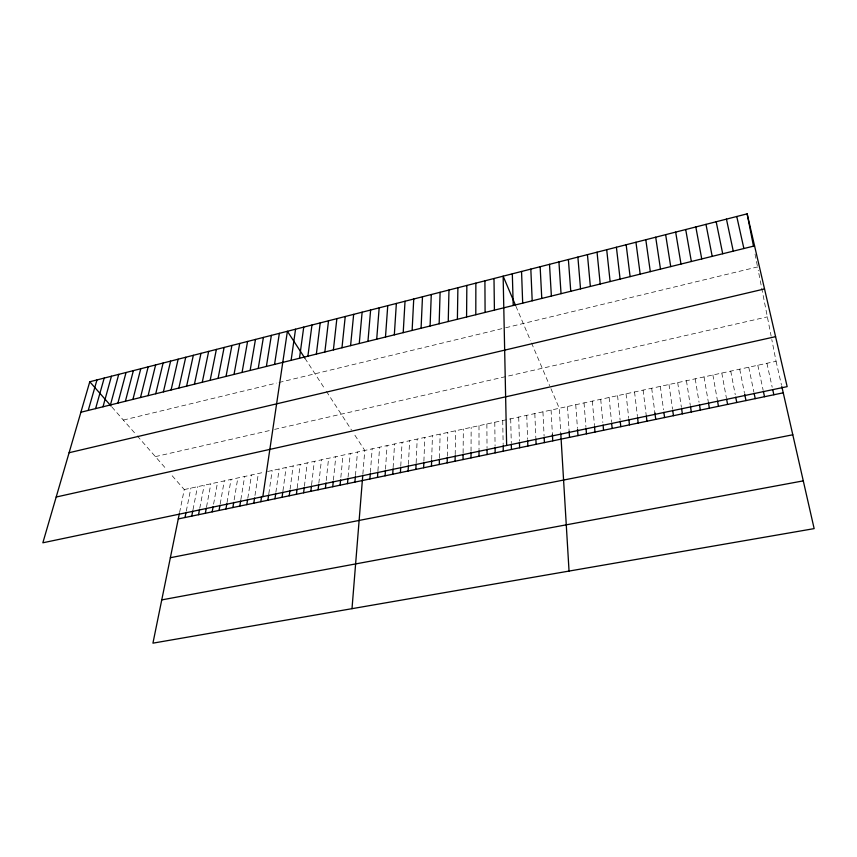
<?xml version="1.0" encoding="UTF-8"?>
<svg xmlns="http://www.w3.org/2000/svg" width="857" height="857" viewBox="0 0 857 857"><rect width="100%" height="100%" fill="white"/><g stroke="black" fill="none" stroke-linecap="round" stroke-linejoin="round"><path stroke-width="0.64" stroke-dasharray="4.29 3.21" d="M471.039 451.264L471.157 427.386M463.101 452.935L463.348 429.068M455.196 454.596L455.57 430.76M447.311 456.256L447.836 432.431M439.48 457.895L440.123 434.103M431.671 459.545L432.442 435.774M423.894 461.173L424.804 437.424M416.148 462.801L417.188 439.073M408.446 464.419L409.603 440.723M400.765 466.037L402.062 442.351M393.127 467.643L394.541 443.99M385.511 469.24L387.053 445.608M377.937 470.836L379.597 447.225M370.385 472.421L372.174 448.832M362.875 474.007L364.771 450.439L353.223 432.646M355.462 475.56L357.476 452.014M348.071 477.113L350.213 453.589M340.85 477.36L342.982 455.163M333.394 480.199L335.773 456.727M326.238 480.434L328.595 458.281M318.836 483.262L321.439 459.823M311.605 484.783L314.315 461.366M304.406 486.294L307.224 462.909M297.229 487.804L300.164 464.44M290.084 489.304L293.126 465.962M282.971 490.804L286.12 467.483M275.879 492.293L279.136 468.993M268.819 493.782L272.183 470.504M254.979 495.442L258.364 473.493M247.812 498.196L251.497 474.982M240.86 499.652L244.652 476.471M234.165 499.824L237.839 477.949M227.051 502.556L231.047 479.417M220.185 504.002L224.288 480.884M213.586 504.152L217.549 482.341M206.548 506.873L210.843 483.798M199.756 508.297L204.159 485.244M193.007 509.722L197.496 486.69M186.28 511.136L190.865 488.126M179.574 512.54L184.255 489.561L170.082 473.375M123.354 420.059L276.457 383.09M279.007 382.479L501.956 328.649M505.694 327.749L757.556 266.934L758.327 270.833M155.385 456.61L271.005 430.214M274.626 429.378L767.358 316.876M184.255 489.561L264.117 472.25M267.577 471.5L776.067 361.3L771.803 339.554M111.892 406.989L135.652 434.092M137.259 435.934L166.451 469.24M304.91 358.247L325.082 389.314M326.399 391.349L351.445 429.914M515.914 306.228L530.579 340.743M531.533 342.993L549.658 385.661M550.944 388.671L559.267 408.286L560.735 432.689M776.067 361.3L781.52 385.243M766.919 363.282L772.189 387.203M757.813 365.253L763.18 390.417M748.75 367.214L753.871 392.099M739.73 369.174L744.401 392.731M755.038 254.111L757.309 265.659M758.831 273.426L771.15 336.201M730.742 371.124L735.252 394.649M721.798 373.063L726.382 397.873M712.895 374.991L717.298 399.791M704.036 376.909L708.268 401.687M695.22 378.826L699.055 402.276M686.436 380.722L690.313 405.457M677.694 382.618L681.401 407.332M668.985 384.504L672.531 409.196M660.318 386.378L663.522 409.753M651.695 388.253L654.898 412.903M643.104 390.117L646.146 414.745M634.555 391.97L637.437 416.566M626.049 393.813L628.759 418.398M617.565 395.645L620.125 420.209M609.134 397.477L611.523 422.019M600.725 399.298L602.846 422.522M592.369 401.108L594.447 425.608M584.035 402.919L585.963 427.386M575.743 404.718L577.425 427.879M567.495 406.507L569.027 429.646M551.083 410.053L552.401 434.445M542.942 411.821L544.109 436.181M534.822 413.577L535.829 437.638M526.744 415.334L527.612 439.373M518.699 417.08L519.428 441.087M510.697 418.816L511.275 442.801M502.716 420.541L503.155 444.515M494.778 422.265L495.078 446.208M486.872 423.979L487.033 447.9M478.999 425.683L479.02 449.582"/><path stroke-width="1.29" d="M475.806 314.723L475.86 283.142M471.007 457.895L471.039 452.592M466.572 317.004L466.851 285.435M463.026 459.566L463.08 454.264M455.088 461.216L455.174 455.924M457.392 319.275L457.895 287.727M447.172 462.866L447.29 457.574M448.243 321.536L448.972 290.009M439.298 464.505L439.437 459.223M439.148 323.775L440.102 292.269M431.457 466.144L431.628 460.862M430.096 326.014L431.275 294.529M423.647 467.772L423.84 462.491M421.087 328.242L422.48 296.779M415.87 469.39L416.095 464.119M408.125 471.007L408.382 465.737M412.121 330.448L413.738 299.007M400.412 472.614L400.701 467.354M392.731 474.221L393.052 468.961M403.208 332.655L405.029 301.236M385.093 475.806L385.425 470.557M394.327 334.841L396.363 303.442M377.476 477.392L377.841 472.153M385.489 337.026L387.75 305.649M369.892 478.977L370.288 473.739M376.705 339.201L379.169 307.845M352.002 608.674L362.768 475.314M354.894 482.105L355.344 476.867M367.953 341.354L370.62 310.02M347.481 483.648L347.953 478.42M359.254 343.507L362.125 312.194M340.09 485.191L340.593 479.963M350.588 345.639L353.662 314.358M332.741 486.722L333.266 481.505M341.975 347.771L345.242 316.501M325.414 488.254L325.971 483.037M333.394 349.892L336.865 318.643M318.118 489.776L318.697 484.559M310.855 491.286L311.455 486.08M324.857 352.002L328.52 320.775M303.614 492.796L304.246 487.601M316.362 354.091L320.218 322.896M296.415 494.296L297.068 489.101M289.238 495.796L289.912 490.6M307.899 356.18L311.959 325.007M282.092 497.285L282.789 492.1M299.489 358.258L303.732 327.106M274.968 498.763L275.697 493.589M291.112 360.326L295.547 329.206M267.877 500.242L268.627 495.067M262.82 496.642L287.395 331.284L304.91 358.247M260.817 501.72L261.589 496.546M253.79 503.177L254.583 498.024M274.551 364.418L279.361 333.33M246.784 504.644L247.609 499.481M266.377 366.442L271.358 335.376M239.81 506.101L240.656 500.949M258.225 368.446L263.399 337.412M232.858 507.548L233.725 502.395M225.937 508.983L226.826 503.841M250.126 370.449L255.472 339.436M219.049 510.429L219.96 505.287M242.06 372.441L247.587 341.45M212.182 511.854L213.114 506.723M234.025 374.423L239.724 343.464M205.348 513.279L206.301 508.158M226.034 376.394L231.915 345.457M198.535 514.703L199.52 509.583M191.754 516.118L192.75 510.997M218.074 378.365L224.127 347.449M184.994 517.521L186.023 512.411M210.158 380.315L216.382 349.42M179.317 513.814L152.932 643.157L814.15 528.619L781.809 386.507M202.273 382.265L208.669 351.391M194.432 384.204L200.988 353.363M186.622 386.132L193.339 355.312M178.845 388.05L185.733 357.251M171.1 389.956L178.149 359.19M163.398 391.863L170.607 361.118M155.728 393.759L163.098 363.036M148.1 395.645L155.62 364.943M140.494 397.519L148.175 366.85M132.931 399.383L140.762 368.746M125.401 401.247L133.381 370.631M117.902 403.101L126.043 372.506M110.435 404.943L118.727 374.37M103.001 406.775L111.442 376.234M95.598 408.607L104.19 378.087M88.239 410.428L96.97 379.93M89.781 381.761L42.85 542.792L787.154 386.636L747.143 213.843L89.781 381.761L111.067 406.047M80.901 412.238L754.567 245.895M69.106 452.721L764.53 288.938M56.187 497.028L775.585 336.662M178.267 518.924L783.244 392.806M170.361 557.725L792.789 434.778M161.748 599.9L803.277 480.863M515.411 305.06L503.134 276.168L506.637 445.49M736.763 216.489L743.887 248.53M772.746 389.721L773.86 394.766M763.448 391.681L764.519 396.705M726.447 219.124L733.271 251.155M754.139 393.406L755.221 398.644M716.184 221.749L722.708 253.758M744.669 394.038L745.965 400.573M747.143 213.843L753.549 246.495M705.975 224.352L712.199 256.361M735.756 397.273L736.752 402.501M695.82 226.955L701.744 258.943M726.618 399.18L727.582 404.408M717.534 401.087L718.466 406.314M685.707 229.537L691.353 261.503M708.493 402.994L709.382 408.211M675.659 232.097L681.004 264.052M699.483 404.879L700.34 410.085M665.653 234.657L670.72 266.602M690.517 406.764L691.331 411.971M681.594 408.628L682.376 413.835M655.701 237.196L660.49 269.119M672.713 410.492L673.463 415.699M645.803 239.724L650.313 271.637M663.875 412.346L664.582 417.541M635.948 242.242L640.19 274.133M654.898 412.903L655.744 419.384M626.156 244.748L630.109 276.629M646.307 416.041L646.949 421.216M637.587 417.862L638.186 423.047M616.397 247.234L620.093 279.103M628.899 419.684L629.466 424.868M606.702 249.719L610.12 281.557M620.254 421.505L620.789 426.668M597.05 252.183L600.211 284.01M611.652 423.304L612.155 428.479M587.441 254.636L590.344 286.442M603.082 425.104L603.553 430.268M594.554 426.893L594.994 432.057M577.886 257.079L580.532 288.873M586.059 428.671L586.467 433.824M568.384 259.5L570.762 291.284M577.511 429.164L577.982 435.602M558.925 261.921L561.046 293.672M569.112 430.932L569.53 437.359M560.81 433.974L569.048 571.083M549.508 264.32L551.383 296.061M552.401 434.445L552.754 440.862M540.146 266.72L541.774 298.44M544.163 437.466L544.409 442.598M530.826 269.098L532.197 300.796M535.893 438.977L536.118 444.322M521.549 271.465L522.684 303.153M527.655 440.702L527.848 446.047M519.46 442.426L519.621 447.761M512.325 273.822L513.214 305.488M511.308 444.14L511.436 449.475M503.177 445.844L503.273 451.168M493.996 278.504L494.414 310.127M495.089 447.547L495.153 452.86M487.033 449.229L487.076 454.553M484.912 280.828L485.094 312.43M479.02 450.911L479.02 456.224"/></g></svg>
